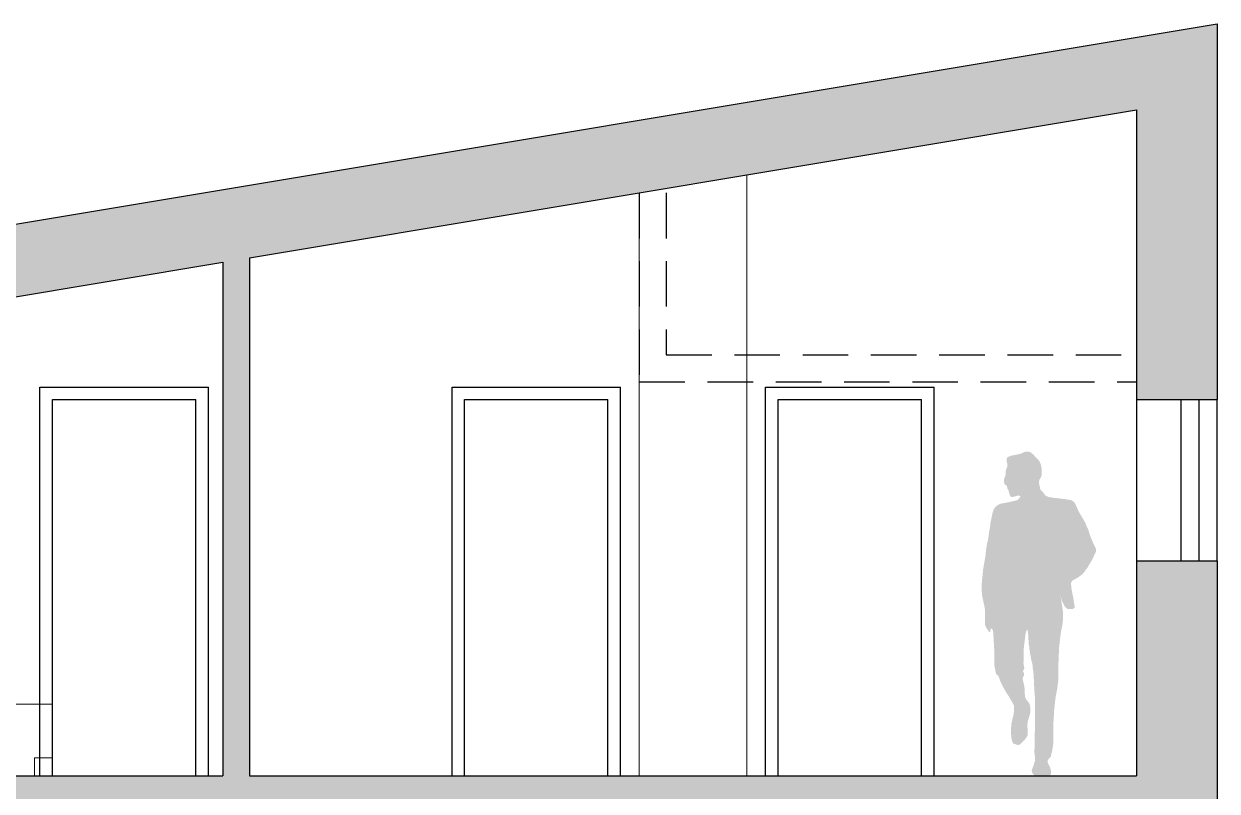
# Model space of a CAD drawing. Header units: millimetres. Extents: x 589 to 1175, y -455 to -172.
# Drawn here: x 611.98 to 618.64, y -191.52 to -187.24 of the extents above; entities that cross this region are included whole.
import ezdxf

# ---------------------------------------------------------------- set-up
doc = ezdxf.new("R2010")
doc.units = ezdxf.units.MM
doc.linetypes.add('DASHED', pattern=[19.05, 12.7, -6.35])
for name, color, linetype in [('pohled', 4, 'Continuous'), ('SRAFA', 251, 'Continuous'), ('stafaz', 252, 'Continuous'), ('ZARIZOVAKY', 251, 'Continuous'), ('ZDIVO', 1, 'Continuous')]:
    doc.layers.add(name, color=color, linetype=linetype)

msp = doc.modelspace()

# ---------------------------------------------------------------- hatches: boundary and pattern name
at = {"layer": 'SRAFA'}
h = msp.add_hatch(color=256, dxfattribs=at)
h.dxf.hatch_style = 1
h.paths.add_polyline_path([(613.0897, -188.5697), (613.0897, -191.4364), (610.5197, -191.4364), (610.5197, -191.6114), (610.2497, -191.6114), (610.2497, -191.7364), (611.8897, -191.7364), (611.8897, -194.2364), (608.0897, -194.2364), (608.0897, -193.1864), (599.7897, -193.1864), (599.7897, -191.9864), (599.1064, -191.9864), (599.3397, -193.3864), (599.3397, -194.1864), (599.8897, -194.1864), (599.8897, -193.3864), (607.8897, -193.3864), (607.8897, -194.4364), (611.7897, -194.4364), (611.7897, -195.2364), (612.3397, -195.2364), (612.3397, -194.2364), (612.3397, -191.8364), (618.6397, -191.8364), (618.6397, -190.2364), (618.1897, -190.2364), (618.1897, -191.4364), (613.2397, -191.4364), (613.2397, -188.5447), (618.1897, -187.7197), (618.1897, -189.3364), (618.6397, -189.3364), (618.6397, -187.2392), (598.8645, -190.5351), (598.9564, -191.0864), (599.7897, -191.0864), (599.7897, -190.7864)])
h.paths.add_polyline_path([(608.4897, -191.4364), (608.4897, -191.7364), (610.2497, -191.7364), (610.2497, -191.6114), (610.5197, -191.6114), (610.5197, -191.4364), (610.0397, -191.4364)], flags=17)
at = {"layer": 'stafaz'}
msp.add_hatch(color=256, dxfattribs=at).paths.add_polyline_path([(617.8241, -190.361), (617.8296, -190.3478), (617.8407, -190.3415), (617.8525, -190.3353), (617.8657, -190.327), (617.881, -190.3159), (617.8963, -190.3006), (617.9081, -190.2846), (617.9171, -190.2721), (617.9254, -190.2575), (617.9344, -190.2437), (617.9442, -190.2256), (617.9546, -190.2034), (617.9636, -190.1853), (617.9636, -190.1701), (617.9574, -190.1555), (617.9497, -190.1409), (617.9428, -190.1249), (617.9338, -190.1027), (617.9268, -190.0826), (617.9233, -190.0708), (617.9185, -190.0576), (617.9122, -190.0444), (617.9039, -190.0243), (617.8956, -190.0097), (617.8879, -189.9958), (617.8768, -189.9777), (617.8657, -189.9583), (617.8609, -189.9472), (617.8511, -189.925), (617.8421, -189.9083), (617.8268, -189.8979), (617.8129, -189.8951), (617.7998, -189.893), (617.7859, -189.891), (617.7727, -189.8896), (617.7581, -189.8875), (617.7449, -189.8861), (617.7324, -189.8861), (617.7178, -189.8826), (617.6998, -189.8799), (617.6824, -189.8729), (617.6734, -189.8604), (617.6651, -189.8493), (617.6533, -189.8396), (617.6512, -189.8264), (617.647, -189.8111), (617.6456, -189.7986), (617.6477, -189.784), (617.6553, -189.7709), (617.6602, -189.7584), (617.6609, -189.7459), (617.6609, -189.7347), (617.6602, -189.7229), (617.6581, -189.707), (617.654, -189.6945), (617.6456, -189.6771), (617.6297, -189.6605), (617.6158, -189.6452), (617.604, -189.6341), (617.5908, -189.6271), (617.579, -189.6271), (617.5679, -189.6271), (617.5547, -189.6327), (617.5436, -189.6382), (617.5089, -189.6459), (617.4908, -189.6487), (617.4776, -189.6542), (617.4665, -189.6605), (617.4651, -189.6716), (617.4658, -189.6841), (617.4693, -189.6966), (617.4693, -189.7084), (617.4644, -189.7202), (617.4603, -189.7327), (617.4596, -189.7445), (617.4589, -189.7577), (617.454, -189.7695), (617.4505, -189.7806), (617.4505, -189.7945), (617.4533, -189.8083), (617.4658, -189.8181), (617.4693, -189.8326), (617.4762, -189.8444), (617.4783, -189.8556), (617.4818, -189.868), (617.4901, -189.8799), (617.5033, -189.8785), (617.5186, -189.875), (617.5297, -189.8708), (617.5415, -189.875), (617.5359, -189.8868), (617.5241, -189.8979), (617.5116, -189.9007), (617.4957, -189.9042), (617.4825, -189.9076), (617.4644, -189.9111), (617.4478, -189.9139), (617.4318, -189.9173), (617.4179, -189.9229), (617.4054, -189.9326), (617.3943, -189.9451), (617.388, -189.9632), (617.3846, -189.9764), (617.3811, -189.9923), (617.3783, -190.0076), (617.3749, -190.0229), (617.3735, -190.0361), (617.3714, -190.0527), (617.3686, -190.0673), (617.3665, -190.0791), (617.3644, -190.0958), (617.3624, -190.109), (617.3603, -190.1222), (617.3554, -190.1423), (617.3526, -190.1589), (617.3506, -190.1728), (617.3478, -190.1944), (617.3471, -190.2055), (617.3443, -190.2235), (617.3408, -190.2443), (617.3381, -190.2555), (617.336, -190.2714), (617.3332, -190.286), (617.3318, -190.3047), (617.3297, -190.3249), (617.3283, -190.3395), (617.327, -190.3506), (617.3256, -190.3672), (617.3256, -190.379), (617.3256, -190.3985), (617.3263, -190.4103), (617.3277, -190.4276), (617.3297, -190.4394), (617.3325, -190.4505), (617.3353, -190.4651), (617.3395, -190.4832), (617.3436, -190.5047), (617.3436, -190.5179), (617.3436, -190.5366), (617.3436, -190.5498), (617.3436, -190.5665), (617.3436, -190.5783), (617.3443, -190.595), (617.3513, -190.6095), (617.361, -190.6241), (617.3728, -190.6366), (617.3735, -190.6248), (617.3769, -190.6123), (617.388, -190.6213), (617.3901, -190.6359), (617.3908, -190.647), (617.3915, -190.6588), (617.3929, -190.6776), (617.3936, -190.6998), (617.3936, -190.7151), (617.3957, -190.7296), (617.3964, -190.7498), (617.3964, -190.7644), (617.3957, -190.7817), (617.3957, -190.8005), (617.3964, -190.8171), (617.3985, -190.831), (617.4026, -190.8525), (617.4068, -190.8685), (617.4179, -190.8775), (617.4242, -190.8914), (617.4311, -190.9108), (617.4401, -190.9303), (617.4464, -190.9421), (617.4568, -190.9601), (617.4672, -190.9775), (617.4755, -190.99), (617.4832, -191.0046), (617.4908, -191.0164), (617.4977, -191.0282), (617.5054, -191.0441), (617.5061, -191.0566), (617.5054, -191.0705), (617.5047, -191.09), (617.5012, -191.1039), (617.4964, -191.1212), (617.4943, -191.1337), (617.4915, -191.1455), (617.4901, -191.1622), (617.4894, -191.1768), (617.4901, -191.1913), (617.4901, -191.208), (617.4915, -191.2247), (617.495, -191.2399), (617.5005, -191.2552), (617.5137, -191.2594), (617.5269, -191.2642), (617.5401, -191.2608), (617.5512, -191.2497), (617.5637, -191.2365), (617.5748, -191.2233), (617.5818, -191.208), (617.5831, -191.1941), (617.5831, -191.183), (617.5811, -191.165), (617.5811, -191.1483), (617.5824, -191.1344), (617.5852, -191.1233), (617.5894, -191.1108), (617.5943, -191.0941), (617.5977, -191.0796), (617.5977, -191.0657), (617.5956, -191.0455), (617.5915, -191.0317), (617.579, -191.0157), (617.5713, -191.0046), (617.5672, -190.9928), (617.5658, -190.9726), (617.5658, -190.9518), (617.5637, -190.9379), (617.5602, -190.9199), (617.5554, -190.9011), (617.5547, -190.8893), (617.5616, -190.8754), (617.5623, -190.8643), (617.5554, -190.8518), (617.5637, -190.838), (617.5616, -190.8227), (617.5588, -190.8081), (617.5595, -190.7935), (617.5602, -190.7789), (617.5602, -190.7616), (617.5602, -190.747), (617.5602, -190.7331), (617.5616, -190.713), (617.5637, -190.697), (617.5658, -190.6817), (617.5672, -190.6679), (617.5693, -190.6526), (617.5706, -190.6408), (617.5741, -190.6297), (617.5818, -190.6186), (617.5838, -190.6373), (617.5852, -190.6498), (617.5866, -190.6706), (617.5873, -190.6873), (617.588, -190.6991), (617.5908, -190.7144), (617.5915, -190.7276), (617.5943, -190.7414), (617.5956, -190.7532), (617.5984, -190.7657), (617.6019, -190.7866), (617.6067, -190.8053), (617.6095, -190.8171), (617.6109, -190.8359), (617.613, -190.8484), (617.6144, -190.8595), (617.6158, -190.8775), (617.6165, -190.8928), (617.6179, -190.9095), (617.6185, -190.9247), (617.6185, -190.9379), (617.6199, -190.9608), (617.6206, -190.9747), (617.622, -190.9879), (617.6227, -191.0018), (617.6227, -191.0136), (617.6241, -191.033), (617.6241, -191.0525), (617.6241, -191.0698), (617.6234, -191.0914), (617.6234, -191.1032), (617.6234, -191.117), (617.6234, -191.1393), (617.6234, -191.1587), (617.6227, -191.1775), (617.622, -191.1962), (617.6213, -191.2122), (617.6213, -191.2254), (617.6213, -191.2434), (617.6206, -191.2622), (617.6206, -191.283), (617.6199, -191.2948), (617.6199, -191.3059), (617.6213, -191.3198), (617.6241, -191.3337), (617.6234, -191.351), (617.6199, -191.3621), (617.6158, -191.3767), (617.6109, -191.3892), (617.6047, -191.4059), (617.6088, -191.4211), (617.6199, -191.4343), (617.6317, -191.4378), (617.6498, -191.4378), (617.6678, -191.4378), (617.679, -191.4378), (617.6935, -191.4371), (617.7109, -191.4295), (617.7137, -191.4177), (617.7116, -191.4059), (617.7081, -191.3913), (617.7012, -191.3753), (617.6942, -191.3642), (617.6935, -191.3503), (617.7019, -191.3392), (617.7123, -191.3274), (617.7137, -191.3163), (617.7178, -191.3017), (617.7206, -191.2858), (617.7241, -191.2677), (617.7248, -191.2559), (617.7248, -191.2351), (617.7248, -191.2163), (617.7248, -191.1948), (617.7248, -191.183), (617.7248, -191.1698), (617.7255, -191.1483), (617.7262, -191.1372), (617.7269, -191.124), (617.7282, -191.1087), (617.7289, -191.0934), (617.7296, -191.0754), (617.7317, -191.058), (617.7331, -191.0421), (617.7345, -191.0275), (617.7359, -191.0143), (617.738, -191.0004), (617.74, -190.9865), (617.7428, -190.9733), (617.7449, -190.9615), (617.7477, -190.9476), (617.7491, -190.9365), (617.7518, -190.915), (617.7532, -190.9011), (617.7539, -190.8879), (617.7539, -190.8678), (617.7539, -190.8463), (617.7539, -190.8324), (617.7539, -190.8109), (617.7546, -190.7949), (617.7546, -190.781), (617.756, -190.7692), (617.756, -190.756), (617.7574, -190.738), (617.7581, -190.7171), (617.7602, -190.6977), (617.7623, -190.6783), (617.7637, -190.6644), (617.7657, -190.6505), (617.7678, -190.6359), (617.7699, -190.6248), (617.7727, -190.6109), (617.7762, -190.595), (617.7775, -190.5832), (617.7789, -190.5679), (617.7789, -190.5561), (617.7789, -190.5443), (617.7789, -190.5318), (617.7789, -190.5158), (617.7755, -190.495), (617.7727, -190.4762), (617.7706, -190.4651), (617.7685, -190.4492), (617.7671, -190.438), (617.7643, -190.4249), (617.7685, -190.438), (617.7706, -190.4519), (617.7775, -190.4679), (617.7845, -190.4818), (617.7907, -190.4936), (617.8046, -190.504), (617.8164, -190.504), (617.8331, -190.5047), (617.8449, -190.4984), (617.8435, -190.4846), (617.8414, -190.4728), (617.8386, -190.4547), (617.8366, -190.4401), (617.8324, -190.4207), (617.8289, -190.4013), (617.8268, -190.3901), (617.8254, -190.3776)])

# ---------------------------------------------------------------- linework, layer by layer
at = {"layer": 'pohled'}
for p, q in [((612.0697, -189.2664), (613.0097, -189.2664)), ((612.0697, -191.4364), (612.0697, -189.2664)), ((613.0097, -191.4364), (613.0097, -189.2664)), ((614.3697, -189.2664), (615.3097, -189.2664)), ((614.3697, -191.4364), (614.3697, -189.2664)), ((615.3097, -191.4364), (615.3097, -189.2664)), ((616.1197, -189.2664), (617.0597, -189.2664)), ((616.1197, -191.4364), (616.1197, -189.2664)), ((617.0597, -191.4364), (617.0597, -189.2664)), ((612.1397, -189.3364), (612.9397, -189.3364)), ((612.1397, -191.4364), (612.1397, -189.3364)), ((612.9397, -191.4364), (612.9397, -189.3364)), ((614.4397, -189.3364), (615.2397, -189.3364)), ((614.4397, -191.4364), (614.4397, -189.3364)), ((615.2397, -191.4364), (615.2397, -189.3364)), ((616.1897, -189.3364), (616.9897, -189.3364)), ((616.1897, -191.4364), (616.1897, -189.3364)), ((616.9897, -191.4364), (616.9897, -189.3364)), ((618.1897, -189.3364), (618.1897, -190.2364)), ((618.4397, -190.2364), (618.4397, -189.3364)), ((618.5397, -190.2364), (618.5397, -189.3364)), ((618.6397, -190.2364), (618.6397, -189.3364))]:
    msp.add_line(p, q, dxfattribs=at)
at = {"layer": 'ZARIZOVAKY', "linetype": 'Continuous', "lineweight": 0}
for p, q in [((616.0147, -188.0822), (616.0147, -191.4364)), ((615.4147, -188.1822), (615.4147, -191.4364))]:
    msp.add_line(p, q, dxfattribs=at)
msp.add_lwpolyline([(611.8397, -191.4364), (611.8397, -191.3364), (610.5197, -191.3364), (610.5197, -191.4364), (610.0397, -191.4364), (609.9397, -190.547), (609.9885, -190.5323), (610.1397, -191.0364), (612.1397, -191.0364), (612.1397, -191.3364), (612.0397, -191.3364), (612.0397, -191.4364)], close=True, dxfattribs=at)
at = {"layer": 'ZDIVO'}
for p, q in [((598.8645, -190.5351), (618.6397, -187.2392)), ((618.6397, -187.2392), (618.6397, -189.3364)), ((613.2397, -188.5447), (618.1897, -187.7197)), ((618.1897, -187.7197), (618.1897, -189.3364)), ((599.7897, -190.7864), (613.0897, -188.5697)), ((613.0897, -188.5697), (613.0897, -191.4364)), ((613.2397, -188.5447), (613.2397, -191.4364)), ((618.1897, -189.3364), (618.6397, -189.3364)), ((618.1897, -190.2364), (618.1897, -191.4364)), ((618.1897, -190.2364), (618.6397, -190.2364)), ((618.6397, -190.2364), (618.6397, -191.8364)), ((608.4897, -191.4364), (613.0897, -191.4364)), ((613.2397, -191.4364), (618.1897, -191.4364))]:
    msp.add_line(p, q, dxfattribs=at)
at = {"layer": 'ZDIVO', "linetype": 'DASHED', "ltscale": 0.02}
for p, q in [((615.4147, -188.1822), (615.4147, -189.2364)), ((615.5647, -188.1822), (615.5647, -189.0864)), ((615.5647, -189.0864), (618.1897, -189.0864)), ((615.4147, -189.2364), (618.1897, -189.2364))]:
    msp.add_line(p, q, dxfattribs=at)

doc.saveas('drawing.dxf')
